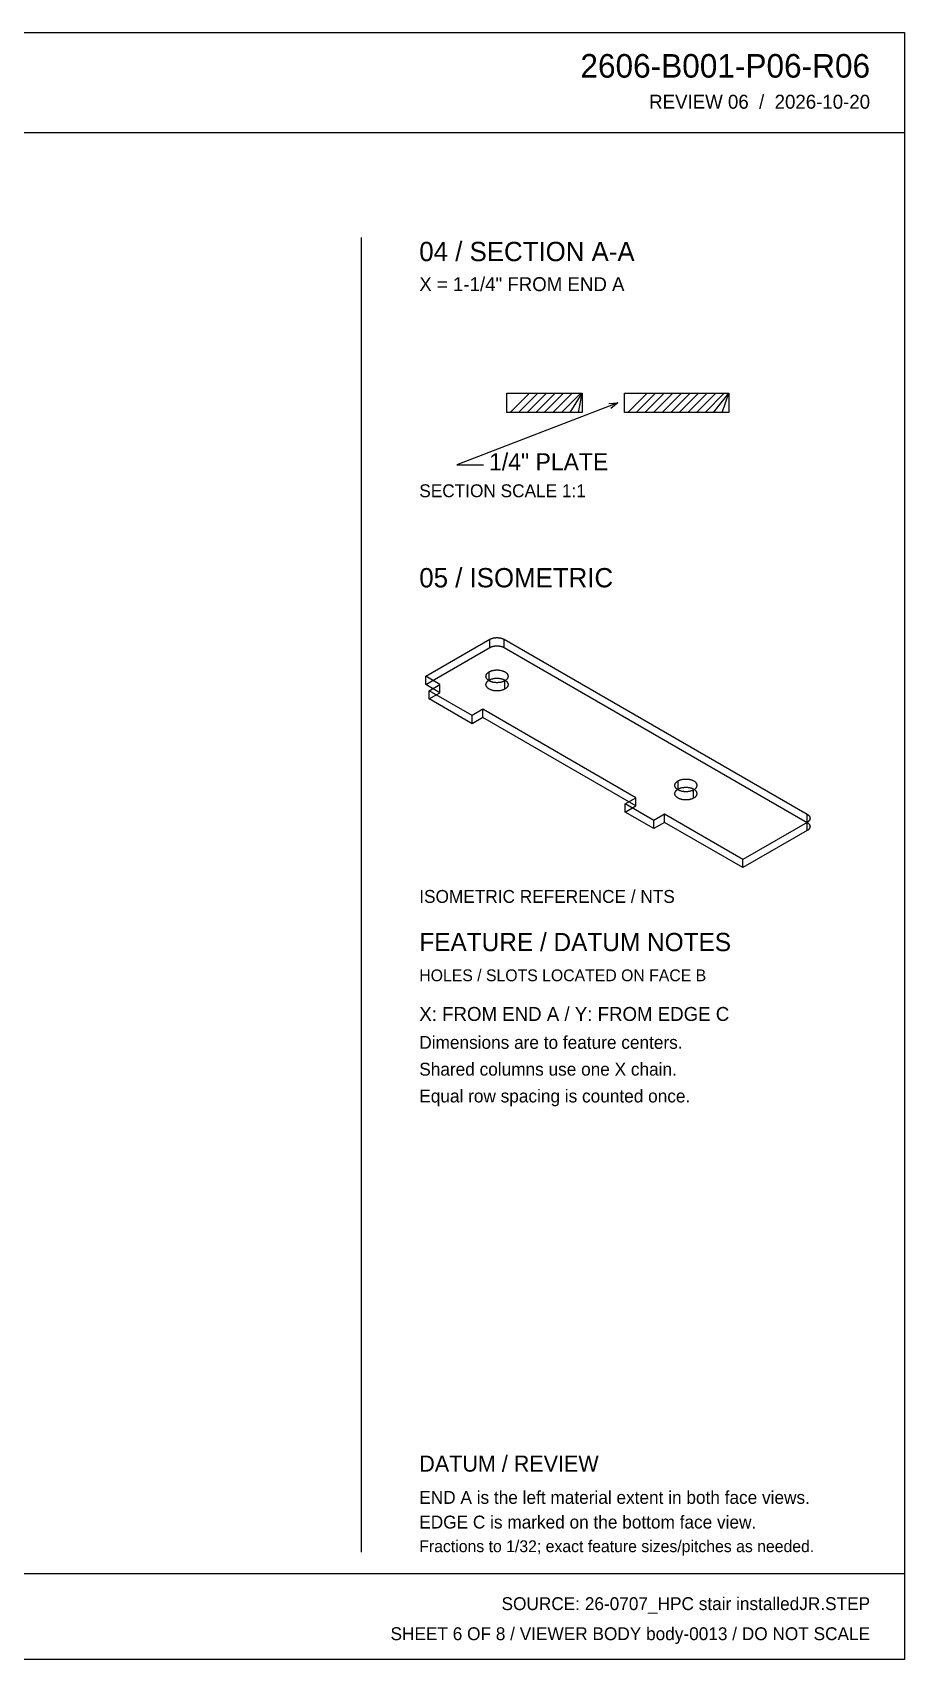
# Model space of a CAD drawing. Header units: inches. Extents: x 0.5 to 33.5, y 0.5 to 21.5.
# Drawn here: x 22.25 to 33.53, y 0.47 to 21.53 of the extents above; entities that cross this region are included whole.
import ezdxf
from ezdxf.enums import TextEntityAlignment as Align

# ---------------------------------------------------------------- set-up
doc = ezdxf.new("R2010")
doc.units = ezdxf.units.IN
doc.header["$MEASUREMENT"] = 0

msp = doc.modelspace()

# ---------------------------------------------------------------- linework, layer by layer
at = {"layer": 'ANNOTATION'}
for p, q in [((29.819, 16.736), (27.736, 15.931)), ((29.703, 16.728), (29.819, 16.736)), ((29.819, 16.736), (29.728, 16.664)), ((27.736, 15.931), (28.083, 15.931))]:
    msp.add_line(p, q, dxfattribs=at)
at = {"layer": 'OUTLINE'}
for p, q in [((0.472, 21.528), (33.528, 21.528)), ((33.528, 21.528), (33.528, 0.472)), ((0.472, 20.236), (33.528, 20.236)), ((26.5, 18.875), (26.5, 1.861)), ((28.382, 16.861), (29.359, 16.861)), ((28.382, 16.611), (28.382, 16.861)), ((28.424, 16.611), (28.674, 16.861)), ((28.535, 16.611), (28.785, 16.861)), ((28.646, 16.611), (28.896, 16.861)), ((28.757, 16.611), (29.007, 16.861)), ((28.868, 16.611), (29.118, 16.861)), ((28.979, 16.611), (29.229, 16.861)), ((29.09, 16.611), (29.34, 16.861)), ((29.201, 16.611), (29.359, 16.861)), ((29.312, 16.611), (29.359, 16.861)), ((29.359, 16.861), (29.359, 16.611)), ((29.905, 16.861), (31.257, 16.861)), ((29.905, 16.611), (29.905, 16.861)), ((29.947, 16.611), (30.197, 16.861)), ((30.058, 16.611), (30.308, 16.861)), ((30.169, 16.611), (30.419, 16.861)), ((30.28, 16.611), (30.53, 16.861)), ((30.391, 16.611), (30.641, 16.861)), ((30.503, 16.611), (30.753, 16.861)), ((30.614, 16.611), (30.864, 16.861)), ((30.725, 16.611), (30.975, 16.861)), ((30.836, 16.611), (31.086, 16.861)), ((30.947, 16.611), (31.197, 16.861)), ((31.058, 16.611), (31.257, 16.861)), ((31.169, 16.611), (31.257, 16.861)), ((31.257, 16.861), (31.257, 16.611)), ((29.359, 16.611), (28.382, 16.611)), ((31.257, 16.611), (29.905, 16.611)), ((28.186, 13.685), (28.189, 13.686)), ((28.189, 13.686), (28.191, 13.687)), ((28.191, 13.687), (28.194, 13.688)), ((28.194, 13.688), (28.197, 13.689)), ((28.197, 13.689), (28.2, 13.69)), ((28.2, 13.69), (28.203, 13.691)), ((28.203, 13.691), (28.206, 13.691)), ((28.206, 13.691), (28.209, 13.692)), ((28.209, 13.692), (28.212, 13.693)), ((28.212, 13.693), (28.215, 13.693)), ((28.215, 13.693), (28.218, 13.694)), ((28.218, 13.694), (28.221, 13.694)), ((28.221, 13.694), (28.224, 13.695)), ((28.224, 13.695), (28.227, 13.695)), ((28.227, 13.695), (28.23, 13.696)), ((28.23, 13.696), (28.233, 13.696)), ((28.233, 13.696), (28.236, 13.696)), ((28.236, 13.696), (28.24, 13.696)), ((28.24, 13.696), (28.243, 13.697)), ((28.243, 13.697), (28.246, 13.697)), ((28.246, 13.697), (28.249, 13.697)), ((28.249, 13.697), (28.252, 13.697)), ((28.252, 13.697), (28.256, 13.697)), ((28.256, 13.697), (28.259, 13.697)), ((28.259, 13.697), (28.262, 13.697)), ((28.262, 13.697), (28.265, 13.697)), ((28.265, 13.697), (28.268, 13.697)), ((28.268, 13.697), (28.272, 13.696)), ((28.272, 13.696), (28.275, 13.696)), ((28.275, 13.696), (28.278, 13.696)), ((28.278, 13.696), (28.281, 13.696)), ((28.281, 13.696), (28.284, 13.695)), ((28.284, 13.695), (28.287, 13.695)), ((28.287, 13.695), (28.29, 13.694)), ((28.29, 13.694), (28.293, 13.694)), ((28.293, 13.694), (28.296, 13.693)), ((28.296, 13.693), (28.3, 13.693)), ((28.3, 13.693), (28.303, 13.692)), ((28.303, 13.692), (28.305, 13.691)), ((28.305, 13.691), (28.308, 13.691)), ((28.308, 13.691), (28.311, 13.69)), ((28.311, 13.69), (28.314, 13.689)), ((28.314, 13.689), (28.317, 13.688)), ((28.317, 13.688), (28.32, 13.687)), ((28.32, 13.687), (28.323, 13.686)), ((28.323, 13.686), (28.325, 13.685)), ((27.333, 13.196), (28.163, 13.675)), ((27.333, 13.089), (28.163, 13.568)), ((28.163, 13.675), (28.166, 13.676)), ((28.163, 13.568), (28.163, 13.675)), ((28.163, 13.568), (28.166, 13.57)), ((28.166, 13.676), (28.168, 13.677)), ((28.166, 13.57), (28.168, 13.571)), ((28.168, 13.677), (28.17, 13.679)), ((28.168, 13.571), (28.17, 13.572)), ((28.17, 13.679), (28.173, 13.68)), ((28.17, 13.572), (28.173, 13.573)), ((28.173, 13.68), (28.175, 13.681)), ((28.173, 13.573), (28.175, 13.575)), ((28.175, 13.681), (28.178, 13.682)), ((28.175, 13.575), (28.178, 13.576)), ((28.178, 13.682), (28.18, 13.683)), ((28.178, 13.576), (28.18, 13.577)), ((28.18, 13.683), (28.183, 13.684)), ((28.18, 13.577), (28.183, 13.578)), ((28.183, 13.684), (28.186, 13.685)), ((28.183, 13.578), (28.186, 13.579)), ((28.186, 13.579), (28.189, 13.58)), ((28.189, 13.58), (28.191, 13.581)), ((28.191, 13.581), (28.194, 13.582)), ((28.194, 13.582), (28.197, 13.582)), ((28.197, 13.582), (28.2, 13.583)), ((28.2, 13.583), (28.203, 13.584)), ((28.203, 13.584), (28.206, 13.585)), ((28.206, 13.585), (28.209, 13.585)), ((28.209, 13.585), (28.212, 13.586)), ((28.212, 13.586), (28.215, 13.587)), ((28.215, 13.587), (28.218, 13.587)), ((28.218, 13.587), (28.221, 13.588)), ((28.221, 13.588), (28.224, 13.588)), ((28.224, 13.588), (28.227, 13.589)), ((28.227, 13.589), (28.23, 13.589)), ((28.23, 13.589), (28.233, 13.589)), ((28.233, 13.589), (28.236, 13.59)), ((28.236, 13.59), (28.24, 13.59)), ((28.24, 13.59), (28.243, 13.59)), ((28.243, 13.59), (28.246, 13.59)), ((28.246, 13.59), (28.249, 13.59)), ((28.249, 13.59), (28.252, 13.59)), ((28.252, 13.59), (28.256, 13.59)), ((28.256, 13.59), (28.259, 13.59)), ((28.259, 13.59), (28.262, 13.59)), ((28.262, 13.59), (28.265, 13.59)), ((28.265, 13.59), (28.268, 13.59)), ((28.268, 13.59), (28.272, 13.59)), ((28.272, 13.59), (28.275, 13.59)), ((28.275, 13.59), (28.278, 13.589)), ((28.278, 13.589), (28.281, 13.589)), ((28.281, 13.589), (28.284, 13.589)), ((28.284, 13.589), (28.287, 13.588)), ((28.287, 13.588), (28.29, 13.588)), ((28.29, 13.588), (28.293, 13.587)), ((28.293, 13.587), (28.296, 13.587)), ((28.296, 13.587), (28.3, 13.586)), ((28.3, 13.586), (28.303, 13.585)), ((28.303, 13.585), (28.305, 13.585)), ((28.305, 13.585), (28.308, 13.584)), ((28.308, 13.584), (28.311, 13.583)), ((28.311, 13.583), (28.314, 13.582)), ((28.314, 13.582), (28.317, 13.582)), ((28.317, 13.582), (28.32, 13.581)), ((28.32, 13.581), (28.323, 13.58)), ((28.323, 13.58), (28.325, 13.579)), ((28.325, 13.685), (28.328, 13.684)), ((28.325, 13.579), (28.328, 13.578)), ((28.328, 13.684), (28.331, 13.683)), ((28.328, 13.578), (28.331, 13.577)), ((28.331, 13.683), (28.333, 13.682)), ((28.331, 13.577), (28.333, 13.576)), ((28.333, 13.682), (28.336, 13.681)), ((28.333, 13.576), (28.336, 13.575)), ((28.336, 13.681), (28.338, 13.68)), ((28.336, 13.575), (28.338, 13.573)), ((28.338, 13.68), (28.341, 13.679)), ((28.338, 13.573), (28.341, 13.572)), ((28.341, 13.679), (28.343, 13.677)), ((28.341, 13.572), (28.343, 13.571)), ((28.343, 13.677), (28.346, 13.676)), ((28.343, 13.571), (28.346, 13.57)), ((28.346, 13.676), (28.348, 13.675)), ((28.346, 13.57), (28.348, 13.568)), ((28.348, 13.568), (28.348, 13.675)), ((28.348, 13.675), (32.267, 11.412)), ((28.348, 13.568), (32.267, 11.305)), ((28.176, 13.264), (28.182, 13.266)), ((28.182, 13.266), (28.188, 13.268)), ((28.188, 13.268), (28.195, 13.27)), ((28.195, 13.27), (28.201, 13.272)), ((28.201, 13.272), (28.208, 13.273)), ((28.208, 13.273), (28.214, 13.275)), ((28.214, 13.275), (28.221, 13.276)), ((28.221, 13.276), (28.228, 13.276)), ((28.228, 13.276), (28.235, 13.277)), ((28.235, 13.277), (28.242, 13.278)), ((28.242, 13.278), (28.249, 13.278)), ((28.249, 13.278), (28.256, 13.278)), ((28.256, 13.278), (28.263, 13.278)), ((28.263, 13.278), (28.27, 13.278)), ((28.27, 13.278), (28.277, 13.277)), ((28.277, 13.277), (28.283, 13.276)), ((28.283, 13.276), (28.29, 13.276)), ((28.29, 13.276), (28.297, 13.275)), ((28.297, 13.275), (28.304, 13.273)), ((28.304, 13.273), (28.31, 13.272)), ((28.31, 13.272), (28.317, 13.27)), ((28.317, 13.27), (28.323, 13.268)), ((28.323, 13.268), (28.329, 13.266)), ((28.329, 13.266), (28.335, 13.264)), ((27.333, 13.089), (27.333, 13.196)), ((27.518, 13.089), (27.333, 13.196)), ((27.518, 12.983), (27.333, 13.089)), ((27.379, 13.009), (27.518, 13.089)), ((27.518, 12.983), (27.518, 13.089)), ((28.113, 13.2), (28.114, 13.204)), ((28.113, 13.196), (28.113, 13.2)), ((28.113, 13.192), (28.113, 13.196)), ((28.114, 13.188), (28.113, 13.192)), ((28.113, 13.093), (28.114, 13.097)), ((28.113, 13.089), (28.113, 13.093)), ((28.113, 13.085), (28.113, 13.089)), ((28.114, 13.081), (28.113, 13.085)), ((28.114, 13.208), (28.116, 13.212)), ((28.114, 13.204), (28.114, 13.208)), ((28.114, 13.184), (28.114, 13.188)), ((28.116, 13.18), (28.114, 13.184)), ((28.114, 13.101), (28.116, 13.105)), ((28.114, 13.097), (28.114, 13.101)), ((28.114, 13.077), (28.114, 13.081)), ((28.116, 13.073), (28.114, 13.077)), ((28.116, 13.212), (28.117, 13.216)), ((28.117, 13.176), (28.116, 13.18)), ((28.116, 13.105), (28.117, 13.109)), ((28.117, 13.069), (28.116, 13.073)), ((28.117, 13.216), (28.119, 13.22)), ((28.119, 13.172), (28.117, 13.176)), ((28.117, 13.109), (28.119, 13.113)), ((28.119, 13.065), (28.117, 13.069)), ((28.119, 13.22), (28.121, 13.223)), ((28.121, 13.168), (28.119, 13.172)), ((28.119, 13.113), (28.121, 13.117)), ((28.121, 13.061), (28.119, 13.065)), ((28.121, 13.223), (28.124, 13.227)), ((28.124, 13.164), (28.121, 13.168)), ((28.121, 13.117), (28.124, 13.121)), ((28.124, 13.058), (28.121, 13.061)), ((28.124, 13.227), (28.127, 13.231)), ((28.127, 13.16), (28.124, 13.164)), ((28.124, 13.121), (28.127, 13.124)), ((28.127, 13.054), (28.124, 13.058)), ((28.127, 13.231), (28.13, 13.235)), ((28.13, 13.157), (28.127, 13.16)), ((28.127, 13.124), (28.13, 13.128)), ((28.13, 13.235), (28.133, 13.238)), ((28.133, 13.153), (28.13, 13.157)), ((28.13, 13.128), (28.133, 13.132)), ((28.133, 13.238), (28.137, 13.241)), ((28.137, 13.15), (28.133, 13.153)), ((28.133, 13.132), (28.137, 13.135)), ((28.137, 13.241), (28.141, 13.245)), ((28.141, 13.147), (28.137, 13.15)), ((28.137, 13.135), (28.141, 13.138)), ((28.141, 13.245), (28.145, 13.248)), ((28.145, 13.143), (28.141, 13.147)), ((28.141, 13.138), (28.145, 13.141)), ((28.145, 13.248), (28.15, 13.251)), ((28.145, 13.141), (28.15, 13.145)), ((28.15, 13.14), (28.145, 13.143)), ((28.15, 13.251), (28.155, 13.254)), ((28.15, 13.145), (28.155, 13.147)), ((28.155, 13.137), (28.15, 13.14)), ((28.155, 13.254), (28.16, 13.257)), ((28.155, 13.147), (28.155, 13.254)), ((28.155, 13.147), (28.16, 13.15)), ((28.16, 13.135), (28.155, 13.137)), ((28.16, 13.257), (28.165, 13.259)), ((28.16, 13.15), (28.165, 13.153)), ((28.165, 13.132), (28.16, 13.135)), ((28.165, 13.259), (28.171, 13.262)), ((28.165, 13.153), (28.171, 13.155)), ((28.171, 13.13), (28.165, 13.132)), ((28.171, 13.262), (28.176, 13.264)), ((28.171, 13.155), (28.176, 13.158)), ((28.176, 13.127), (28.171, 13.13)), ((28.176, 13.158), (28.182, 13.16)), ((28.182, 13.125), (28.176, 13.127)), ((28.182, 13.16), (28.188, 13.162)), ((28.188, 13.123), (28.182, 13.125)), ((28.188, 13.162), (28.195, 13.164)), ((28.195, 13.121), (28.188, 13.123)), ((28.195, 13.164), (28.201, 13.165)), ((28.201, 13.12), (28.195, 13.121)), ((28.201, 13.165), (28.208, 13.167)), ((28.208, 13.118), (28.201, 13.12)), ((28.208, 13.167), (28.214, 13.168)), ((28.214, 13.117), (28.208, 13.118)), ((28.214, 13.168), (28.221, 13.169)), ((28.221, 13.116), (28.214, 13.117)), ((28.221, 13.169), (28.228, 13.17)), ((28.228, 13.115), (28.221, 13.116)), ((28.228, 13.17), (28.235, 13.171)), ((28.235, 13.114), (28.228, 13.115)), ((28.235, 13.171), (28.242, 13.171)), ((28.242, 13.114), (28.235, 13.114)), ((28.242, 13.171), (28.249, 13.171)), ((28.249, 13.113), (28.242, 13.114)), ((28.249, 13.171), (28.256, 13.172)), ((28.256, 13.113), (28.249, 13.113)), ((28.256, 13.172), (28.263, 13.171)), ((28.263, 13.113), (28.256, 13.113)), ((28.263, 13.171), (28.27, 13.171)), ((28.27, 13.114), (28.263, 13.113)), ((28.27, 13.171), (28.277, 13.171)), ((28.277, 13.114), (28.27, 13.114)), ((28.277, 13.171), (28.283, 13.17)), ((28.283, 13.115), (28.277, 13.114)), ((28.283, 13.17), (28.29, 13.169)), ((28.29, 13.116), (28.283, 13.115)), ((28.29, 13.169), (28.297, 13.168)), ((28.297, 13.117), (28.29, 13.116)), ((28.297, 13.168), (28.304, 13.167)), ((28.304, 13.118), (28.297, 13.117)), ((28.304, 13.167), (28.31, 13.165)), ((28.31, 13.12), (28.304, 13.118)), ((28.31, 13.165), (28.317, 13.164)), ((28.317, 13.121), (28.31, 13.12)), ((28.317, 13.164), (28.323, 13.162)), ((28.323, 13.123), (28.317, 13.121)), ((28.323, 13.162), (28.329, 13.16)), ((28.329, 13.125), (28.323, 13.123)), ((28.329, 13.16), (28.335, 13.158)), ((28.335, 13.127), (28.329, 13.125)), ((28.335, 13.264), (28.341, 13.262)), ((28.335, 13.158), (28.341, 13.155)), ((28.341, 13.13), (28.335, 13.127)), ((28.341, 13.262), (28.346, 13.259)), ((28.341, 13.155), (28.346, 13.153)), ((28.346, 13.132), (28.341, 13.13)), ((28.346, 13.259), (28.351, 13.257)), ((28.346, 13.153), (28.351, 13.15)), ((28.351, 13.135), (28.346, 13.132)), ((28.351, 13.257), (28.356, 13.254)), ((28.351, 13.15), (28.356, 13.147)), ((28.356, 13.137), (28.351, 13.135)), ((28.356, 13.254), (28.361, 13.251)), ((28.356, 13.147), (28.361, 13.145)), ((28.361, 13.14), (28.356, 13.137)), ((28.356, 13.031), (28.356, 13.137)), ((28.361, 13.251), (28.366, 13.248)), ((28.361, 13.145), (28.366, 13.141)), ((28.366, 13.143), (28.361, 13.14)), ((28.366, 13.248), (28.37, 13.245)), ((28.37, 13.147), (28.366, 13.143)), ((28.366, 13.141), (28.37, 13.138)), ((28.37, 13.245), (28.374, 13.241)), ((28.374, 13.15), (28.37, 13.147)), ((28.37, 13.138), (28.374, 13.135)), ((28.374, 13.241), (28.378, 13.238)), ((28.378, 13.153), (28.374, 13.15)), ((28.374, 13.135), (28.378, 13.132)), ((28.378, 13.238), (28.381, 13.235)), ((28.381, 13.157), (28.378, 13.153)), ((28.378, 13.132), (28.381, 13.128)), ((28.381, 13.235), (28.385, 13.231)), ((28.385, 13.16), (28.381, 13.157)), ((28.381, 13.128), (28.385, 13.124)), ((28.385, 13.231), (28.387, 13.227)), ((28.387, 13.164), (28.385, 13.16)), ((28.385, 13.124), (28.387, 13.121)), ((28.387, 13.058), (28.385, 13.054)), ((28.387, 13.227), (28.39, 13.223)), ((28.39, 13.168), (28.387, 13.164)), ((28.387, 13.121), (28.39, 13.117)), ((28.39, 13.061), (28.387, 13.058)), ((28.39, 13.223), (28.392, 13.22)), ((28.392, 13.172), (28.39, 13.168)), ((28.39, 13.117), (28.392, 13.113)), ((28.392, 13.065), (28.39, 13.061)), ((28.392, 13.22), (28.394, 13.216)), ((28.394, 13.176), (28.392, 13.172)), ((28.392, 13.113), (28.394, 13.109)), ((28.394, 13.069), (28.392, 13.065)), ((28.394, 13.216), (28.395, 13.212)), ((28.395, 13.18), (28.394, 13.176)), ((28.394, 13.109), (28.395, 13.105)), ((28.395, 13.073), (28.394, 13.069)), ((28.395, 13.212), (28.397, 13.208)), ((28.397, 13.184), (28.395, 13.18)), ((28.395, 13.105), (28.397, 13.101)), ((28.397, 13.077), (28.395, 13.073)), ((28.397, 13.208), (28.398, 13.204)), ((28.398, 13.188), (28.397, 13.184)), ((28.397, 13.101), (28.398, 13.097)), ((28.398, 13.081), (28.397, 13.077)), ((28.398, 13.204), (28.398, 13.2)), ((28.398, 13.2), (28.398, 13.196)), ((28.398, 13.196), (28.398, 13.192)), ((28.398, 13.192), (28.398, 13.188)), ((28.398, 13.097), (28.398, 13.093)), ((28.398, 13.093), (28.398, 13.089)), ((28.398, 13.089), (28.398, 13.085)), ((28.398, 13.085), (28.398, 13.081)), ((27.933, 12.69), (27.379, 13.009)), ((27.379, 12.903), (27.379, 13.009)), ((27.379, 12.903), (27.518, 12.983)), ((27.933, 12.583), (27.379, 12.903)), ((28.13, 13.05), (28.127, 13.054)), ((28.133, 13.047), (28.13, 13.05)), ((28.137, 13.043), (28.133, 13.047)), ((28.141, 13.04), (28.137, 13.043)), ((28.145, 13.037), (28.141, 13.04)), ((28.15, 13.034), (28.145, 13.037)), ((28.155, 13.031), (28.15, 13.034)), ((28.16, 13.028), (28.155, 13.031)), ((28.165, 13.026), (28.16, 13.028)), ((28.171, 13.023), (28.165, 13.026)), ((28.176, 13.021), (28.171, 13.023)), ((28.182, 13.019), (28.176, 13.021)), ((28.188, 13.017), (28.182, 13.019)), ((28.195, 13.015), (28.188, 13.017)), ((28.201, 13.013), (28.195, 13.015)), ((28.208, 13.012), (28.201, 13.013)), ((28.214, 13.01), (28.208, 13.012)), ((28.221, 13.009), (28.214, 13.01)), ((28.228, 13.008), (28.221, 13.009)), ((28.235, 13.008), (28.228, 13.008)), ((28.242, 13.007), (28.235, 13.008)), ((28.249, 13.007), (28.242, 13.007)), ((28.256, 13.007), (28.249, 13.007)), ((28.263, 13.007), (28.256, 13.007)), ((28.27, 13.007), (28.263, 13.007)), ((28.277, 13.008), (28.27, 13.007)), ((28.283, 13.008), (28.277, 13.008)), ((28.29, 13.009), (28.283, 13.008)), ((28.297, 13.01), (28.29, 13.009)), ((28.304, 13.012), (28.297, 13.01)), ((28.31, 13.013), (28.304, 13.012)), ((28.317, 13.015), (28.31, 13.013)), ((28.323, 13.017), (28.317, 13.015)), ((28.329, 13.019), (28.323, 13.017)), ((28.335, 13.021), (28.329, 13.019)), ((28.341, 13.023), (28.335, 13.021)), ((28.346, 13.026), (28.341, 13.023)), ((28.351, 13.028), (28.346, 13.026)), ((28.356, 13.031), (28.351, 13.028)), ((28.361, 13.034), (28.356, 13.031)), ((28.366, 13.037), (28.361, 13.034)), ((28.37, 13.04), (28.366, 13.037)), ((28.374, 13.043), (28.37, 13.04)), ((28.378, 13.047), (28.374, 13.043)), ((28.381, 13.05), (28.378, 13.047)), ((28.385, 13.054), (28.381, 13.05)), ((28.071, 12.77), (27.933, 12.69)), ((27.933, 12.583), (27.933, 12.69)), ((28.071, 12.663), (27.933, 12.583)), ((28.071, 12.663), (28.071, 12.77)), ((30.054, 11.625), (28.071, 12.77)), ((30.054, 11.518), (28.071, 12.663)), ((30.557, 11.789), (30.558, 11.793)), ((30.558, 11.797), (30.56, 11.801)), ((30.558, 11.793), (30.558, 11.797)), ((30.56, 11.801), (30.561, 11.805)), ((30.561, 11.805), (30.563, 11.809)), ((30.563, 11.809), (30.565, 11.812)), ((30.565, 11.812), (30.568, 11.816)), ((30.568, 11.816), (30.571, 11.82)), ((30.571, 11.82), (30.574, 11.823)), ((30.574, 11.823), (30.577, 11.827)), ((30.577, 11.827), (30.581, 11.83)), ((30.581, 11.83), (30.585, 11.834)), ((30.585, 11.834), (30.589, 11.837)), ((30.589, 11.837), (30.594, 11.84)), ((30.594, 11.84), (30.599, 11.843)), ((30.599, 11.843), (30.604, 11.846)), ((30.599, 11.736), (30.599, 11.843)), ((30.604, 11.846), (30.609, 11.848)), ((30.609, 11.848), (30.615, 11.851)), ((30.615, 11.851), (30.62, 11.853)), ((30.62, 11.853), (30.626, 11.855)), ((30.626, 11.855), (30.632, 11.857)), ((30.632, 11.857), (30.639, 11.859)), ((30.639, 11.859), (30.645, 11.861)), ((30.645, 11.861), (30.651, 11.862)), ((30.651, 11.862), (30.658, 11.863)), ((30.658, 11.863), (30.665, 11.865)), ((30.665, 11.865), (30.672, 11.865)), ((30.672, 11.865), (30.679, 11.866)), ((30.679, 11.866), (30.686, 11.867)), ((30.686, 11.867), (30.693, 11.867)), ((30.693, 11.867), (30.7, 11.867)), ((30.7, 11.867), (30.707, 11.867)), ((30.707, 11.867), (30.714, 11.867)), ((30.714, 11.867), (30.72, 11.866)), ((30.72, 11.866), (30.727, 11.865)), ((30.727, 11.865), (30.734, 11.865)), ((30.734, 11.865), (30.741, 11.863)), ((30.741, 11.863), (30.748, 11.862)), ((30.748, 11.862), (30.754, 11.861)), ((30.754, 11.861), (30.761, 11.859)), ((30.761, 11.859), (30.767, 11.857)), ((30.767, 11.857), (30.773, 11.855)), ((30.773, 11.855), (30.779, 11.853)), ((30.779, 11.853), (30.785, 11.851)), ((30.785, 11.851), (30.79, 11.848)), ((30.79, 11.848), (30.795, 11.846)), ((30.795, 11.846), (30.8, 11.843)), ((30.8, 11.843), (30.805, 11.84)), ((30.805, 11.84), (30.81, 11.837)), ((30.81, 11.837), (30.814, 11.834)), ((30.814, 11.834), (30.818, 11.83)), ((30.818, 11.83), (30.822, 11.827)), ((30.822, 11.827), (30.825, 11.823)), ((30.825, 11.823), (30.828, 11.82)), ((30.828, 11.82), (30.831, 11.816)), ((30.831, 11.816), (30.834, 11.812)), ((30.834, 11.812), (30.836, 11.809)), ((30.836, 11.809), (30.838, 11.805)), ((30.838, 11.805), (30.839, 11.801)), ((30.839, 11.801), (30.841, 11.797)), ((30.841, 11.797), (30.842, 11.793)), ((30.842, 11.793), (30.842, 11.789)), ((29.916, 11.545), (30.054, 11.625)), ((30.054, 11.518), (30.054, 11.625)), ((30.557, 11.785), (30.557, 11.789)), ((30.557, 11.781), (30.557, 11.785)), ((30.558, 11.777), (30.557, 11.781)), ((30.557, 11.682), (30.558, 11.686)), ((30.557, 11.678), (30.557, 11.682)), ((30.557, 11.674), (30.557, 11.678)), ((30.558, 11.67), (30.557, 11.674)), ((30.558, 11.773), (30.558, 11.777)), ((30.56, 11.769), (30.558, 11.773)), ((30.558, 11.69), (30.56, 11.694)), ((30.558, 11.686), (30.558, 11.69)), ((30.558, 11.666), (30.558, 11.67)), ((30.56, 11.662), (30.558, 11.666)), ((30.561, 11.765), (30.56, 11.769)), ((30.56, 11.694), (30.561, 11.698)), ((30.561, 11.658), (30.56, 11.662)), ((30.563, 11.761), (30.561, 11.765)), ((30.561, 11.698), (30.563, 11.702)), ((30.563, 11.654), (30.561, 11.658)), ((30.565, 11.757), (30.563, 11.761)), ((30.563, 11.702), (30.565, 11.706)), ((30.565, 11.65), (30.563, 11.654)), ((30.568, 11.753), (30.565, 11.757)), ((30.565, 11.706), (30.568, 11.71)), ((30.568, 11.647), (30.565, 11.65)), ((30.571, 11.749), (30.568, 11.753)), ((30.568, 11.71), (30.571, 11.713)), ((30.571, 11.643), (30.568, 11.647)), ((30.574, 11.746), (30.571, 11.749)), ((30.571, 11.713), (30.574, 11.717)), ((30.574, 11.639), (30.571, 11.643)), ((30.577, 11.742), (30.574, 11.746)), ((30.574, 11.717), (30.577, 11.72)), ((30.577, 11.636), (30.574, 11.639)), ((30.581, 11.739), (30.577, 11.742)), ((30.577, 11.72), (30.581, 11.724)), ((30.581, 11.632), (30.577, 11.636)), ((30.585, 11.736), (30.581, 11.739)), ((30.581, 11.724), (30.585, 11.727)), ((30.585, 11.629), (30.581, 11.632)), ((30.589, 11.732), (30.585, 11.736)), ((30.585, 11.727), (30.589, 11.73)), ((30.589, 11.626), (30.585, 11.629)), ((30.589, 11.73), (30.594, 11.733)), ((30.594, 11.729), (30.589, 11.732)), ((30.594, 11.623), (30.589, 11.626)), ((30.594, 11.733), (30.599, 11.736)), ((30.599, 11.726), (30.594, 11.729)), ((30.599, 11.62), (30.594, 11.623)), ((30.599, 11.736), (30.604, 11.739)), ((30.604, 11.724), (30.599, 11.726)), ((30.604, 11.617), (30.599, 11.62)), ((30.604, 11.739), (30.609, 11.742)), ((30.609, 11.721), (30.604, 11.724)), ((30.609, 11.614), (30.604, 11.617)), ((30.609, 11.742), (30.615, 11.744)), ((30.615, 11.718), (30.609, 11.721)), ((30.615, 11.612), (30.609, 11.614)), ((30.615, 11.744), (30.62, 11.747)), ((30.62, 11.716), (30.615, 11.718)), ((30.62, 11.61), (30.615, 11.612)), ((30.62, 11.747), (30.626, 11.749)), ((30.626, 11.714), (30.62, 11.716)), ((30.626, 11.607), (30.62, 11.61)), ((30.626, 11.749), (30.632, 11.751)), ((30.632, 11.712), (30.626, 11.714)), ((30.632, 11.606), (30.626, 11.607)), ((30.632, 11.751), (30.639, 11.753)), ((30.639, 11.71), (30.632, 11.712)), ((30.639, 11.604), (30.632, 11.606)), ((30.639, 11.753), (30.645, 11.754)), ((30.645, 11.709), (30.639, 11.71)), ((30.645, 11.602), (30.639, 11.604)), ((30.645, 11.754), (30.651, 11.756)), ((30.651, 11.707), (30.645, 11.709)), ((30.651, 11.601), (30.645, 11.602)), ((30.651, 11.756), (30.658, 11.757)), ((30.658, 11.706), (30.651, 11.707)), ((30.658, 11.599), (30.651, 11.601)), ((30.658, 11.757), (30.665, 11.758)), ((30.665, 11.705), (30.658, 11.706)), ((30.665, 11.598), (30.658, 11.599)), ((30.665, 11.758), (30.672, 11.759)), ((30.672, 11.704), (30.665, 11.705)), ((30.672, 11.597), (30.665, 11.598)), ((30.672, 11.759), (30.679, 11.76)), ((30.679, 11.703), (30.672, 11.704)), ((30.679, 11.597), (30.672, 11.597)), ((30.679, 11.76), (30.686, 11.76)), ((30.686, 11.703), (30.679, 11.703)), ((30.686, 11.596), (30.679, 11.597)), ((30.686, 11.76), (30.693, 11.76)), ((30.693, 11.702), (30.686, 11.703)), ((30.693, 11.596), (30.686, 11.596)), ((30.693, 11.76), (30.7, 11.761)), ((30.7, 11.702), (30.693, 11.702)), ((30.7, 11.596), (30.693, 11.596)), ((30.7, 11.761), (30.707, 11.76)), ((30.707, 11.702), (30.7, 11.702)), ((30.707, 11.596), (30.7, 11.596)), ((30.707, 11.76), (30.714, 11.76)), ((30.714, 11.703), (30.707, 11.702)), ((30.714, 11.596), (30.707, 11.596)), ((30.714, 11.76), (30.72, 11.76)), ((30.72, 11.703), (30.714, 11.703)), ((30.72, 11.597), (30.714, 11.596)), ((30.72, 11.76), (30.727, 11.759)), ((30.727, 11.704), (30.72, 11.703)), ((30.727, 11.597), (30.72, 11.597)), ((30.727, 11.759), (30.734, 11.758)), ((30.734, 11.705), (30.727, 11.704)), ((30.734, 11.598), (30.727, 11.597)), ((30.734, 11.758), (30.741, 11.757)), ((30.741, 11.706), (30.734, 11.705)), ((30.741, 11.599), (30.734, 11.598)), ((30.741, 11.757), (30.748, 11.756)), ((30.748, 11.707), (30.741, 11.706)), ((30.748, 11.601), (30.741, 11.599)), ((30.748, 11.756), (30.754, 11.754)), ((30.754, 11.709), (30.748, 11.707)), ((30.754, 11.602), (30.748, 11.601)), ((30.754, 11.754), (30.761, 11.753)), ((30.761, 11.71), (30.754, 11.709)), ((30.761, 11.604), (30.754, 11.602)), ((30.761, 11.753), (30.767, 11.751)), ((30.767, 11.712), (30.761, 11.71)), ((30.767, 11.606), (30.761, 11.604)), ((30.767, 11.751), (30.773, 11.749)), ((30.773, 11.714), (30.767, 11.712)), ((30.773, 11.607), (30.767, 11.606)), ((30.773, 11.749), (30.779, 11.747)), ((30.779, 11.716), (30.773, 11.714)), ((30.779, 11.61), (30.773, 11.607)), ((30.779, 11.747), (30.785, 11.744)), ((30.785, 11.718), (30.779, 11.716)), ((30.785, 11.612), (30.779, 11.61)), ((30.785, 11.744), (30.79, 11.742)), ((30.79, 11.721), (30.785, 11.718)), ((30.79, 11.614), (30.785, 11.612)), ((30.79, 11.742), (30.795, 11.739)), ((30.795, 11.724), (30.79, 11.721)), ((30.795, 11.617), (30.79, 11.614)), ((30.795, 11.739), (30.8, 11.736)), ((30.8, 11.726), (30.795, 11.724)), ((30.8, 11.62), (30.795, 11.617)), ((30.8, 11.736), (30.805, 11.733)), ((30.805, 11.729), (30.8, 11.726)), ((30.8, 11.62), (30.8, 11.726)), ((30.805, 11.623), (30.8, 11.62)), ((30.805, 11.733), (30.81, 11.73)), ((30.81, 11.732), (30.805, 11.729)), ((30.81, 11.626), (30.805, 11.623)), ((30.814, 11.736), (30.81, 11.732)), ((30.81, 11.73), (30.814, 11.727)), ((30.814, 11.629), (30.81, 11.626)), ((30.818, 11.739), (30.814, 11.736)), ((30.814, 11.727), (30.818, 11.724)), ((30.818, 11.632), (30.814, 11.629)), ((30.822, 11.742), (30.818, 11.739)), ((30.818, 11.724), (30.822, 11.72)), ((30.822, 11.636), (30.818, 11.632)), ((30.825, 11.746), (30.822, 11.742)), ((30.822, 11.72), (30.825, 11.717)), ((30.825, 11.639), (30.822, 11.636)), ((30.828, 11.749), (30.825, 11.746)), ((30.825, 11.717), (30.828, 11.713)), ((30.828, 11.643), (30.825, 11.639)), ((30.831, 11.753), (30.828, 11.749)), ((30.828, 11.713), (30.831, 11.71)), ((30.831, 11.647), (30.828, 11.643)), ((30.834, 11.757), (30.831, 11.753)), ((30.831, 11.71), (30.834, 11.706)), ((30.834, 11.65), (30.831, 11.647)), ((30.836, 11.761), (30.834, 11.757)), ((30.834, 11.706), (30.836, 11.702)), ((30.836, 11.654), (30.834, 11.65)), ((30.838, 11.765), (30.836, 11.761)), ((30.836, 11.702), (30.838, 11.698)), ((30.838, 11.658), (30.836, 11.654)), ((30.839, 11.769), (30.838, 11.765)), ((30.838, 11.698), (30.839, 11.694)), ((30.839, 11.662), (30.838, 11.658)), ((30.841, 11.773), (30.839, 11.769)), ((30.839, 11.694), (30.841, 11.69)), ((30.841, 11.666), (30.839, 11.662)), ((30.842, 11.777), (30.841, 11.773)), ((30.841, 11.69), (30.842, 11.686)), ((30.842, 11.67), (30.841, 11.666)), ((30.842, 11.789), (30.842, 11.785)), ((30.842, 11.785), (30.842, 11.781)), ((30.842, 11.781), (30.842, 11.777)), ((30.842, 11.686), (30.842, 11.682)), ((30.842, 11.682), (30.842, 11.678)), ((30.842, 11.678), (30.842, 11.674)), ((30.842, 11.674), (30.842, 11.67)), ((29.916, 11.439), (29.916, 11.545)), ((30.285, 11.332), (29.916, 11.545)), ((29.916, 11.439), (30.054, 11.518)), ((30.285, 11.226), (29.916, 11.439)), ((30.423, 11.412), (30.285, 11.332)), ((31.437, 10.826), (30.423, 11.412)), ((30.423, 11.305), (30.423, 11.412)), ((32.267, 11.305), (32.267, 11.412)), ((32.267, 11.412), (32.27, 11.411)), ((32.27, 11.411), (32.272, 11.409)), ((32.272, 11.409), (32.274, 11.408)), ((32.274, 11.408), (32.276, 11.406)), ((32.276, 11.406), (32.278, 11.405)), ((32.278, 11.405), (32.28, 11.404)), ((32.28, 11.404), (32.282, 11.402)), ((32.282, 11.402), (32.284, 11.4)), ((32.284, 11.4), (32.285, 11.399)), ((32.285, 11.399), (32.287, 11.397)), ((32.287, 11.397), (32.289, 11.396)), ((32.289, 11.396), (32.29, 11.394)), ((32.29, 11.394), (32.292, 11.393)), ((32.292, 11.393), (32.293, 11.391)), ((32.293, 11.391), (32.294, 11.389)), ((32.294, 11.389), (32.296, 11.387)), ((32.296, 11.387), (32.297, 11.386)), ((32.297, 11.386), (32.298, 11.384)), ((32.298, 11.384), (32.299, 11.382)), ((32.299, 11.382), (32.3, 11.381)), ((32.3, 11.381), (32.301, 11.379)), ((32.301, 11.379), (32.302, 11.377)), ((32.302, 11.377), (32.302, 11.375)), ((32.302, 11.375), (32.303, 11.373)), ((32.303, 11.373), (32.304, 11.372)), ((32.304, 11.372), (32.304, 11.37)), ((30.285, 11.226), (30.285, 11.332)), ((30.423, 11.305), (30.285, 11.226)), ((31.437, 10.72), (30.423, 11.305)), ((32.267, 11.305), (31.437, 10.826)), ((32.267, 11.199), (31.437, 10.72)), ((32.27, 11.307), (32.267, 11.305)), ((32.267, 11.305), (32.27, 11.304)), ((32.267, 11.199), (32.267, 11.305)), ((32.27, 11.2), (32.267, 11.199)), ((32.272, 11.308), (32.27, 11.307)), ((32.27, 11.304), (32.272, 11.303)), ((32.272, 11.202), (32.27, 11.2)), ((32.274, 11.309), (32.272, 11.308)), ((32.272, 11.303), (32.274, 11.301)), ((32.274, 11.203), (32.272, 11.202)), ((32.276, 11.311), (32.274, 11.309)), ((32.274, 11.301), (32.276, 11.3)), ((32.276, 11.204), (32.274, 11.203)), ((32.278, 11.312), (32.276, 11.311)), ((32.276, 11.3), (32.278, 11.298)), ((32.278, 11.206), (32.276, 11.204)), ((32.28, 11.314), (32.278, 11.312)), ((32.278, 11.298), (32.28, 11.297)), ((32.28, 11.207), (32.278, 11.206)), ((32.282, 11.315), (32.28, 11.314)), ((32.28, 11.297), (32.282, 11.296)), ((32.282, 11.209), (32.28, 11.207)), ((32.284, 11.317), (32.282, 11.315)), ((32.282, 11.296), (32.284, 11.294)), ((32.284, 11.21), (32.282, 11.209)), ((32.285, 11.318), (32.284, 11.317)), ((32.284, 11.294), (32.285, 11.292)), ((32.285, 11.212), (32.284, 11.21)), ((32.287, 11.32), (32.285, 11.318)), ((32.285, 11.292), (32.287, 11.291)), ((32.287, 11.213), (32.285, 11.212)), ((32.289, 11.322), (32.287, 11.32)), ((32.287, 11.291), (32.289, 11.289)), ((32.289, 11.215), (32.287, 11.213)), ((32.29, 11.323), (32.289, 11.322)), ((32.289, 11.289), (32.29, 11.288)), ((32.29, 11.217), (32.289, 11.215)), ((32.292, 11.325), (32.29, 11.323)), ((32.29, 11.288), (32.292, 11.286)), ((32.292, 11.218), (32.29, 11.217)), ((32.293, 11.326), (32.292, 11.325)), ((32.292, 11.286), (32.293, 11.284)), ((32.293, 11.22), (32.292, 11.218)), ((32.294, 11.328), (32.293, 11.326)), ((32.293, 11.284), (32.294, 11.283)), ((32.294, 11.222), (32.293, 11.22)), ((32.296, 11.33), (32.294, 11.328)), ((32.294, 11.283), (32.296, 11.281)), ((32.296, 11.223), (32.294, 11.222)), ((32.297, 11.332), (32.296, 11.33)), ((32.296, 11.281), (32.297, 11.279)), ((32.297, 11.225), (32.296, 11.223)), ((32.298, 11.333), (32.297, 11.332)), ((32.297, 11.279), (32.298, 11.278)), ((32.298, 11.227), (32.297, 11.225)), ((32.299, 11.335), (32.298, 11.333)), ((32.298, 11.278), (32.299, 11.276)), ((32.299, 11.229), (32.298, 11.227)), ((32.3, 11.337), (32.299, 11.335)), ((32.299, 11.276), (32.3, 11.274)), ((32.3, 11.23), (32.299, 11.229)), ((32.301, 11.339), (32.3, 11.337)), ((32.3, 11.274), (32.301, 11.272)), ((32.301, 11.232), (32.3, 11.23)), ((32.302, 11.34), (32.301, 11.339)), ((32.301, 11.272), (32.302, 11.27)), ((32.302, 11.234), (32.301, 11.232)), ((32.303, 11.344), (32.302, 11.342)), ((32.302, 11.342), (32.302, 11.34)), ((32.302, 11.27), (32.302, 11.269)), ((32.302, 11.269), (32.303, 11.267)), ((32.303, 11.237), (32.302, 11.236)), ((32.302, 11.236), (32.302, 11.234)), ((32.304, 11.346), (32.303, 11.344)), ((32.303, 11.267), (32.304, 11.265)), ((32.304, 11.239), (32.303, 11.237)), ((32.304, 11.37), (32.305, 11.368)), ((32.305, 11.349), (32.304, 11.348)), ((32.304, 11.348), (32.304, 11.346)), ((32.304, 11.265), (32.304, 11.263)), ((32.304, 11.263), (32.305, 11.261)), ((32.305, 11.243), (32.304, 11.241)), ((32.304, 11.241), (32.304, 11.239)), ((32.305, 11.368), (32.305, 11.366)), ((32.305, 11.366), (32.305, 11.364)), ((32.305, 11.364), (32.305, 11.362)), ((32.305, 11.362), (32.306, 11.361)), ((32.306, 11.357), (32.305, 11.355)), ((32.305, 11.355), (32.305, 11.353)), ((32.305, 11.353), (32.305, 11.351)), ((32.305, 11.351), (32.305, 11.349)), ((32.305, 11.261), (32.305, 11.26)), ((32.305, 11.26), (32.305, 11.258)), ((32.305, 11.258), (32.305, 11.256)), ((32.305, 11.256), (32.306, 11.254)), ((32.306, 11.25), (32.305, 11.248)), ((32.305, 11.248), (32.305, 11.247)), ((32.305, 11.247), (32.305, 11.245)), ((32.305, 11.245), (32.305, 11.243)), ((32.306, 11.361), (32.306, 11.359)), ((32.306, 11.359), (32.306, 11.357)), ((32.306, 11.254), (32.306, 11.252)), ((32.306, 11.252), (32.306, 11.25)), ((31.437, 10.72), (31.437, 10.826)), ((0.472, 1.583), (33.528, 1.583)), ((33.528, 0.472), (0.472, 0.472))]:
    msp.add_line(p, q, dxfattribs=at)

# ---------------------------------------------------------------- texts
at = {"layer": 'ANNOTATION'}
for s, height, p in [('2606-B001-P06-R06', 0.30556, (33.083, 20.944)), ('REVIEW 06  /  2026-10-20', 0.18056, (33.083, 20.542)), ('SOURCE: 26-0707_HPC stair installedJR.STEP', 0.16667, (33.083, 1.111)), ('SHEET 6 OF 8 / VIEWER BODY body-0013 / DO NOT SCALE', 0.16667, (33.083, 0.722))]:
    msp.add_text(s, height=height, dxfattribs=at).set_placement(p, align=Align.RIGHT)
for s, height, p in [('04 / SECTION A-A', 0.25, (27.25, 18.569)), ('X = 1-1/4" FROM END A', 0.18056, (27.25, 18.181)), ('1/4" PLATE', 0.2222, (28.153, 15.861)), ('SECTION SCALE 1:1', 0.16667, (27.25, 15.514)), ('05 / ISOMETRIC', 0.25, (27.25, 14.347)), ('ISOMETRIC REFERENCE / NTS', 0.16667, (27.25, 10.264)), ('FEATURE / DATUM NOTES', 0.23611, (27.25, 9.639)), ('HOLES / SLOTS LOCATED ON FACE B', 0.15278, (27.25, 9.25)), ('X: FROM END A / Y: FROM EDGE C', 0.18056, (27.25, 8.736)), ('Dimensions are to feature centers.', 0.16667, (27.25, 8.375)), ('Shared columns use one X chain.', 0.16667, (27.25, 8.028)), ('Equal row spacing is counted once.', 0.16667, (27.25, 7.681)), ('DATUM / REVIEW', 0.20833, (27.25, 2.903)), ('END A is the left material extent in both face views.', 0.16667, (27.25, 2.486)), ('EDGE C is marked on the bottom face view.', 0.16667, (27.25, 2.167)), ('Fractions to 1/32; exact feature sizes/pitches as needed.', 0.15278, (27.25, 1.861))]:
    msp.add_text(s, height=height, dxfattribs=at).set_placement(p)

doc.saveas('drawing.dxf')
